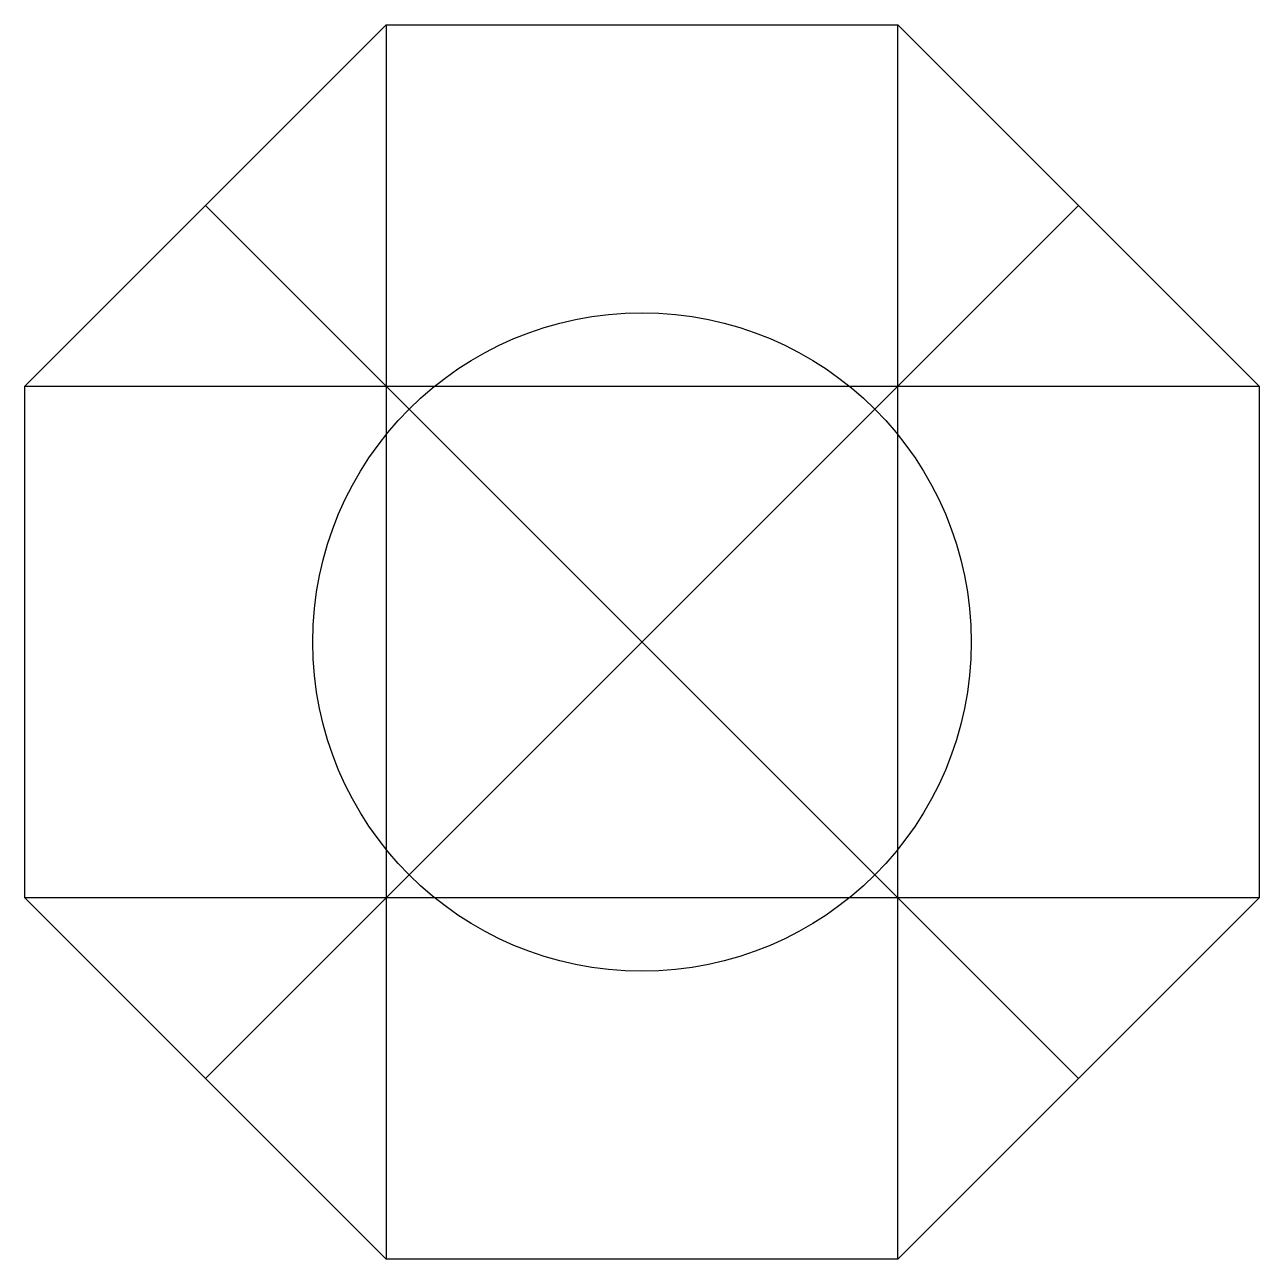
# Model space of a CAD drawing. Header units: millimetres. Extents: x -3 to 3, y -3 to 3.
import ezdxf

# ---------------------------------------------------------------- set-up
doc = ezdxf.new("R2010")
doc.units = ezdxf.units.MM
doc.linetypes.add('CENTERX2', pattern=[20.32, 12.7, -2.54, 2.54, -2.54])

msp = doc.modelspace()

# ---------------------------------------------------------------- linework, layer by layer
at = {"color": 7, "linetype": 'Continuous'}
for p, q in [((-3, 1.2426), (-1.2426, 3)), ((-1.2426, 3), (1.2426, 3)), ((1.2426, 3), (3, 1.2426)), ((-3, -1.2426), (-3, 1.2426)), ((3, 1.2426), (3, -1.2426)), ((-1.2426, -3), (-3, -1.2426)), ((3, -1.2426), (1.2426, -3)), ((1.2426, -3), (-1.2426, -3))]:
    msp.add_line(p, q, dxfattribs=at)
at = {"color": 7, "linetype": 'CENTERX2'}
for p, q in [((-1.2426, 3), (-1.2426, -3)), ((1.2426, -3), (1.2426, 3)), ((2.1213, -2.1213), (-2.1213, 2.1213)), ((2.1213, 2.1213), (-2.1213, -2.1213)), ((-3, 1.2426), (3, 1.2426)), ((3, -1.2426), (-3, -1.2426))]:
    msp.add_line(p, q, dxfattribs=at)
at = {"color": 7, "linetype": 'Continuous'}
msp.add_circle((0, 0), 1.6, dxfattribs=at)

doc.saveas('drawing.dxf')
